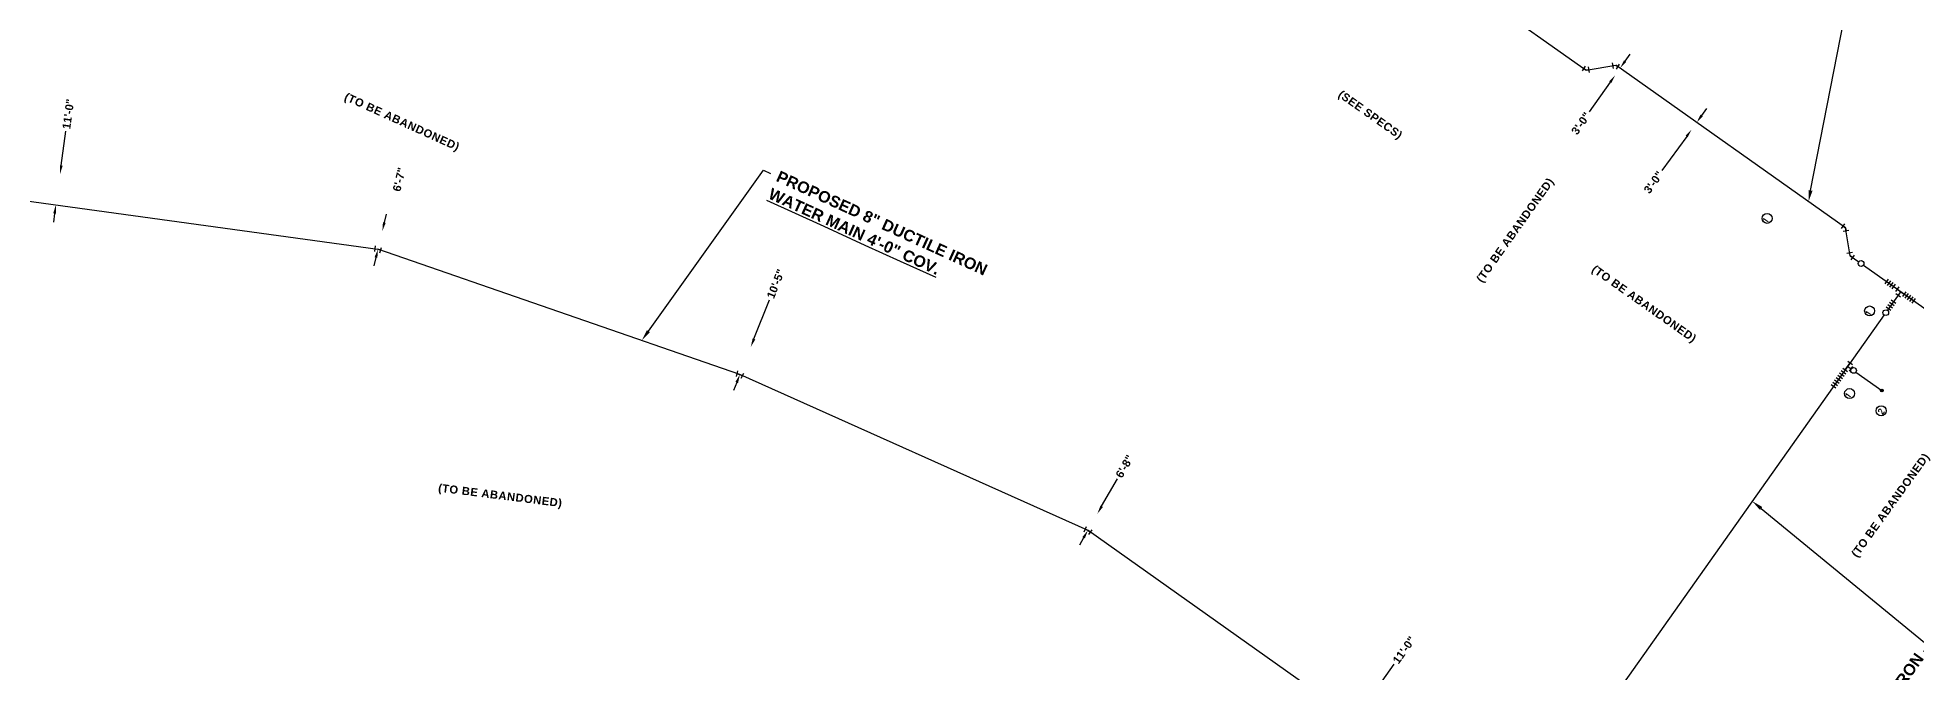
# Model space of a CAD drawing. Header units: feet. Extents: x 0 to 2707995, y 0 to 272549.
# Drawn here: x 2705548 to 2706205, y 271487 to 271709 of the extents above; entities that cross this region are included whole.
import ezdxf
from ezdxf import colors
from ezdxf.entities.mleader import LeaderData, LeaderLine
from ezdxf.math import Vec2, Vec3

# ---------------------------------------------------------------- set-up
doc = ezdxf.new("R2010")
doc.units = ezdxf.units.FT
doc.header["$LTSCALE"] = 20
for name, color, linetype in [('C-PR-WATER', 4, 'Continuous'), ('C-PR-WATER-ABAND', 3, 'Continuous'), ('C-PR-WATER-ABAND-OFF', 3, 'Continuous'), ('C-PR-WATER-ABAND-W3', 3, 'Continuous'), ('C-PR-WATER-DIM', 4, 'Continuous'), ('C-PR-WATER-FITTING', 4, 'Continuous'), ('C-PR-WATER-TXT (W-2)', 4, 'Continuous'), ('C-PR-WATER-TXT-#', 6, 'Continuous')]:
    doc.layers.add(name, color=color, linetype=linetype)
doc.styles.add('ARIAL', font='arialbd.ttf', dxfattribs={"height": 0.24})
doc.styles.add('PROPOSED PLAN', font='arialbd.ttf', dxfattribs={"height": 2.8})
doc.styles.get("Standard").update_dxf_attribs({"font": 'simplex.shx'})
doc.dimstyles.new('PWD Proposed', dxfattribs={"dimtxt": 2.8, "dimasz": 3, "dimexe": 0.18, "dimexo": 0.0625, "dimgap": 1, "dimtad": 0, "dimdec": 0, "dimlfac": 12, "dimzin": 1, "dimdsep": 46, "dimlunit": 4, "dimtxsty": 'PROPOSED PLAN', "dimcen": 0, "dimse1": 1, "dimse2": 1, "dimclrd": 256, "dimclrt": 3, "dimadec": 1, "dimazin": 0, "dimtfac": 1, "dimtdec": 0, "dimtofl": 0, "dimtmove": 0, "dimatfit": 1, "dimfxl": 0.18, "dimfrac": 2, "dimtolj": 1, "dimtzin": 0, "dimlwd": -1, "dimarcsym": 0})

# ---------------------------------------------------------------- blocks, each defined once
blk = doc.blocks.new('*D206')
at = {"layer": 'C-PR-WATER-DIM', "linetype": 'Continuous', "transparency": 16777216}
for p, q in [((2706102.97, 271700.62), (2706104.7, 271703.07)), ((2706097.76, 271693.28), (2706090.44, 271682.95))]:
    blk.add_line(p, q, dxfattribs=at)
at = {"layer": 'C-PR-WATER-DIM', "transparency": 16777216}
for points in [[(2706097.35, 271693.57), (2706098.17, 271692.99), (2706099.5, 271695.73)], [(2706102.56, 271700.91), (2706103.37, 271700.33), (2706101.23, 271698.17)]]:
    blk.add_solid(points, dxfattribs=at)
at = {"layer": 'C-PR-WATER-DIM', "transparency": 16777216, "insert": (2706087.52, 271678.83), "char_height": 2.8, "attachment_point": 5, "rotation": 54.67389, "style": 'PROPOSED PLAN'}
blk.add_mtext('\\A1;3\'-0"', dxfattribs=at)
blk = doc.blocks.new('*U91')
at = {"layer": 'C-PR-WATER-FITTING'}
for p, q in [((0, -1.41), (-1.41, 0)), ((1, -1), (1, 1))]:
    blk.add_line(p, q, dxfattribs=at)
at = {"layer": 'C-PR-WATER-FITTING', "flags": 128}
blk.add_lwpolyline([(-0.71, -0.71), (0, 0), (1, 0)], dxfattribs=at)
blk = doc.blocks.new('*D205')
at = {"layer": 'C-PR-WATER-DIM', "linetype": 'Continuous', "transparency": 16777216}
for p, q in [((2706129.79, 271681.63), (2706131.55, 271684.06)), ((2706124.52, 271674.33), (2706115.85, 271662.34))]:
    blk.add_line(p, q, dxfattribs=at)
at = {"layer": 'C-PR-WATER-DIM', "transparency": 16777216}
for points in [[(2706124.11, 271674.63), (2706124.92, 271674.04), (2706126.28, 271676.76)], [(2706129.38, 271681.92), (2706130.19, 271681.34), (2706128.03, 271679.2)]]:
    blk.add_solid(points, dxfattribs=at)
at = {"layer": 'C-PR-WATER-DIM', "transparency": 16777216, "insert": (2706112.9, 271658.25), "char_height": 2.8, "attachment_point": 5, "rotation": 54.16008, "style": 'PROPOSED PLAN'}
blk.add_mtext('\\A1;3\'-0"', dxfattribs=at)
blk = doc.blocks.new('*U245')
at = {"layer": 'C-PR-WATER-FITTING'}
blk.add_circle((0, -0.01), 1, dxfattribs=at)
blk = doc.blocks.new('*U94')
at = {"layer": 'C-PR-WATER-FITTING'}
for p, q in [((0, 1), (0, -1)), ((1, 1), (1, -1)), ((2, 1), (2, -1)), ((3, 1), (3, -1))]:
    blk.add_line(p, q, dxfattribs=at)
blk = doc.blocks.new('*U252')
at = {"layer": 'C-PR-WATER-FITTING'}
blk.add_line((0.73, 1.3), (-0.73, -1.32), dxfattribs=at)
for points in [[(-0.82, 1.6), (-1.8, -0.15)], [(0, -0.01), (-1.31, 0.73)], [(1.61, 0.81), (-0.14, 1.79)], [(0.14, -1.8), (-1.6, -0.83)]]:
    blk.add_lwpolyline(points, dxfattribs=at)
blk = doc.blocks.new('*U95')
at = {"layer": 'C-PR-WATER-FITTING'}
for p, q in [((0, 1), (0, -1)), ((1, 1), (1, -1)), ((2, 1), (2, -1)), ((3, 1), (3, -1))]:
    blk.add_line(p, q, dxfattribs=at)
blk = doc.blocks.new('*U96')
at = {"layer": 'C-PR-WATER-FITTING'}
for p, q in [((1, 0), (-1, 0)), ((1, -1), (-1, -1)), ((1, -2), (-1, -2)), ((1, -3), (-1, -3))]:
    blk.add_line(p, q, dxfattribs=at)
blk = doc.blocks.new('*U253')
at = {"layer": 'C-PR-WATER-FITTING'}
blk.add_line((-1.31, 0.73), (1.31, -0.74), dxfattribs=at)
for points in [[(-0.82, 1.6), (-1.8, -0.14)], [(1.8, 0.13), (0.82, -1.61)], [(-1.61, -0.82), (0.14, -1.8)], [(0, -0.01), (-0.73, -1.31)]]:
    blk.add_lwpolyline(points, dxfattribs=at)
blk.add_circle((-1.22, -2.19), 1, dxfattribs=at)
blk = doc.blocks.new('*U254')
at = {"layer": 'C-PR-WATER-FITTING'}
h = blk.add_hatch(color=256, dxfattribs=at)
h.dxf.hatch_style = 1
h.paths.add_polyline_path([(0.5, -0.01, 1), (-0.5, -0.01, 1)])
blk.add_circle((0, -0.01), 0.5, dxfattribs=at)
blk = doc.blocks.new('*U98')
at = {"layer": 'C-PR-WATER-FITTING'}
for p, q in [((-0.79, -1.18), (-1.18, 0.79)), ((1, -1), (1, 1))]:
    blk.add_line(p, q, dxfattribs=at)
blk.add_lwpolyline([(-0.98, -0.2), (0, 0)], dxfattribs=at)
at = {"layer": 'C-PR-WATER-FITTING', "flags": 128}
blk.add_lwpolyline([(0, 0), (1, 0)], dxfattribs=at)
blk = doc.blocks.new('*D127')
at = {"layer": 'C-PR-WATER-DIM', "linetype": 'Continuous', "transparency": 16777216}
for p, q in [((2706016.52, 271481.74), (2706022.14, 271489.67)), ((2706006.69, 271467.87), (2706004.96, 271465.43))]:
    blk.add_line(p, q, dxfattribs=at)
at = {"layer": 'C-PR-WATER-DIM', "transparency": 16777216}
for points in [[(2706016.12, 271482.03), (2706016.93, 271481.46), (2706014.79, 271479.3)], [(2706006.29, 271468.16), (2706007.1, 271467.59), (2706008.43, 271470.32)]]:
    blk.add_solid(points, dxfattribs=at)
at = {"layer": 'C-PR-WATER-DIM', "transparency": 16777216, "insert": (2706025.64, 271494.61), "char_height": 2.8, "attachment_point": 5, "rotation": 54.67389, "style": 'PROPOSED PLAN'}
blk.add_mtext('\\A1;11\'-0"', dxfattribs=at)
blk = doc.blocks.new('*D129')
at = {"layer": 'C-PR-WATER-DIM', "linetype": 'Continuous', "transparency": 16777216}
for p, q in [((2705919.83, 271544.9), (2705925.35, 271554.5)), ((2705913.52, 271533.91), (2705912.03, 271531.31))]:
    blk.add_line(p, q, dxfattribs=at)
at = {"layer": 'C-PR-WATER-DIM', "transparency": 16777216}
for points in [[(2705919.4, 271545.15), (2705920.27, 271544.66), (2705918.34, 271542.3)], [(2705913.09, 271534.16), (2705913.96, 271533.67), (2705915.02, 271536.52)]]:
    blk.add_solid(points, dxfattribs=at)
at = {"layer": 'C-PR-WATER-DIM', "transparency": 16777216, "insert": (2705927.85, 271558.87), "char_height": 2.8, "attachment_point": 5, "rotation": 60.13288, "style": 'PROPOSED PLAN'}
blk.add_mtext('\\A1;6\'-8"', dxfattribs=at)
blk = doc.blocks.new('*D130')
at = {"layer": 'C-PR-WATER-DIM', "linetype": 'Continuous', "transparency": 16777216}
for p, q in [((2705798.18, 271603.46), (2705803.58, 271617.12)), ((2705792.15, 271588.23), (2705791.05, 271585.44))]:
    blk.add_line(p, q, dxfattribs=at)
at = {"layer": 'C-PR-WATER-DIM', "transparency": 16777216}
for points in [[(2705797.71, 271603.64), (2705798.64, 271603.27), (2705797.07, 271600.67)], [(2705791.69, 271588.41), (2705792.62, 271588.05), (2705793.25, 271591.02)]]:
    blk.add_solid(points, dxfattribs=at)
at = {"layer": 'C-PR-WATER-DIM', "transparency": 16777216, "insert": (2705805.81, 271622.75), "char_height": 2.8, "attachment_point": 5, "rotation": 68.41442, "style": 'PROPOSED PLAN'}
blk.add_mtext('\\A1;10\'-5"', dxfattribs=at)
blk = doc.blocks.new('*D131')
at = {"layer": 'C-PR-WATER-DIM', "linetype": 'Continuous', "transparency": 16777216}
for p, q in [((2705668.85, 271644.17), (2705669.55, 271647.09)), ((2705665.92, 271631.94), (2705665.22, 271629.02))]:
    blk.add_line(p, q, dxfattribs=at)
at = {"layer": 'C-PR-WATER-DIM', "transparency": 16777216}
for points in [[(2705668.37, 271644.29), (2705669.34, 271644.05), (2705668.15, 271641.25)], [(2705665.44, 271632.06), (2705666.41, 271631.82), (2705666.62, 271634.86)]]:
    blk.add_solid(points, dxfattribs=at)
at = {"layer": 'C-PR-WATER-DIM', "transparency": 16777216, "insert": (2705674.07, 271659.23), "char_height": 2.8, "attachment_point": 5, "rotation": 76.52427, "style": 'PROPOSED PLAN'}
blk.add_mtext('\\A1;6\'-7"', dxfattribs=at)
blk = doc.blocks.new('*D132')
at = {"layer": 'C-PR-WATER-DIM', "linetype": 'Continuous', "transparency": 16777216}
for p, q in [((2705555.81, 271664.15), (2705557.46, 271676.14)), ((2705553.49, 271647.34), (2705553.08, 271644.36))]:
    blk.add_line(p, q, dxfattribs=at)
at = {"layer": 'C-PR-WATER-DIM', "transparency": 16777216}
for points in [[(2705555.31, 271664.22), (2705556.3, 271664.08), (2705555.4, 271661.18)], [(2705553, 271647.41), (2705553.99, 271647.27), (2705553.9, 271650.31)]]:
    blk.add_solid(points, dxfattribs=at)
at = {"layer": 'C-PR-WATER-DIM', "transparency": 16777216, "insert": (2705558.29, 271682.14), "char_height": 2.8, "attachment_point": 5, "rotation": 82.15418, "style": 'PROPOSED PLAN'}
blk.add_mtext('\\A1;11\'-0"', dxfattribs=at)
blk = doc.blocks.new('*U214')
at = {"layer": 'C-PR-WATER-FITTING'}
for p, q in [((1.41, 0.01), (-0.01, 1.41)), ((1.01, -0.99), (-0.99, -1.01))]:
    blk.add_line(p, q, dxfattribs=at)
at = {"layer": 'C-PR-WATER-FITTING', "flags": 128}
blk.add_lwpolyline([(0.01, -1), (0, 0), (0.7, 0.71)], dxfattribs=at)
blk = doc.blocks.new('*U213')
at = {"layer": 'C-PR-WATER-FITTING'}
for p, q in [((-1.01, 0.99), (0.99, 1.01)), ((-1.41, -0.01), (0.01, -1.41))]:
    blk.add_line(p, q, dxfattribs=at)
at = {"layer": 'C-PR-WATER-FITTING', "flags": 128}
blk.add_lwpolyline([(-0.01, 1), (0, 0), (-0.7, -0.71)], dxfattribs=at)

msp = doc.modelspace()

# ---------------------------------------------------------------- linework, layer by layer
at = {"layer": 'C-PR-WATER'}
for p, q in [((2705947.848, 271797.69), (2706089.296, 271697.435)), ((2706089.296, 271697.435), (2706099.676, 271699.276)), ((2706089.987, 271697.557), (2706089.982, 271697.561)), ((2705417.685, 271668.998), (2705666.622, 271634.857)), ((2706181.766, 271632.517), (2706180.103, 271642.276)), ((2705793.271, 271591.011), (2705666.622, 271634.857)), ((2706181.766, 271632.517), (2706184.721, 271630.423)), ((2706186.352, 271629.267), (2706231.59, 271597.206)), ((2706199.402, 271620.018), (2706194.759, 271613.463)), ((2706193.603, 271611.831), (2706064.993, 271430.234)), ((2705915.087, 271536.475), (2705793.254, 271591.019)), ((2706180.888, 271593.868), (2706182.112, 271593)), ((2706183.744, 271591.846), (2706192.81, 271585.414)), ((2706042.069, 271446.481), (2705915.087, 271536.475))]:
    msp.add_line(p, q, dxfattribs=at)
msp.add_lwpolyline([(2706180.103, 271642.276), (2706099.676, 271699.276)], dxfattribs=at)
at = {"layer": 'C-PR-WATER-TXT-#'}
for centre in [(2706152.659, 271645.635), (2706188.528, 271613.247), (2706181.515, 271584.337), (2706192.564, 271578.336)]:
    msp.add_circle(centre, 1.75, dxfattribs=at)

# ---------------------------------------------------------------- block references
at = {"layer": 'C-PR-WATER-FITTING'}
for name, p, rotation in [('*U213', (2706089.29, 271697.439), 279.6627549989162), ('*U214', (2706099.676, 271699.276), 279.6627549989162), ('*U91', (2706180.103, 271642.276), 279.673888888468), ('*U98', (2705666.622, 271634.857), 340.9045294326634), ('*U91', (2706181.766, 271632.517), 99.67388888846801), ('*U245', (2706185.533, 271629.848), 83.92415502369693), ('*U94', (2706194.465, 271623.517), 324.6738889241751), ('*U96', (2706196.865, 271616.436), 324.6738889241751), ('*U252', (2706199.398, 271620.021), 83.92415502369693), ('*U95', (2706201.481, 271618.545), 324.6738889241751), ('*U245', (2706194.175, 271612.647), 83.92415502369693), ('*U98', (2705793.249, 271591.021), 334.3966797143099), ('*U96', (2706179.92, 271592.51), 324.6738889241751), ('*U253', (2706180.881, 271593.868), 83.92415502369693), ('*U96', (2706177.585, 271589.213), 324.6738889241751), ('*U254', (2706192.81, 271585.414), 83.92415502369693), ('*U98', (2705915.087, 271536.475), 324.6736790594938)]:
    msp.add_blockref(name, p, dxfattribs=dict(at, rotation=rotation))

# ---------------------------------------------------------------- texts
at = {"layer": 'C-PR-WATER-ABAND', "color": 4, "insert": (2705711.825, 271549.824), "char_height": 2.8, "width": 48.18924, "attachment_point": 2, "rotation": 352.834979, "style": 'ARIAL'}
msp.add_mtext('\\pxql;{\\T1.063;\\C3;(TO BE ABANDONED)}', dxfattribs=at)
at = {"layer": 'C-PR-WATER-ABAND-OFF', "color": 4, "char_height": 2.8, "width": 48.18924, "attachment_point": 2, "style": 'ARIAL'}
for s, insert, rotation in [('\\pxql;{\\T1.063;\\C3;(TO BE ABANDONED)}', (2705677.69, 271679.782), 335.676651), ('\\pxql;{\\T1.063;\\C3;(SEE SPECS)}', (2706023.619, 271676.778), 324.788439), ('\\pxql;{\\T1.063;\\C3;(TO BE ABANDONED)}', (2706112.303, 271615.614), 324.788439)]:
    msp.add_mtext(s, dxfattribs=dict(at, insert=insert, rotation=rotation))
at = {"layer": 'C-PR-WATER-ABAND-W3', "color": 4, "char_height": 2.8, "width": 48.18924, "attachment_point": 2, "style": 'ARIAL'}
for insert, rotation in [((2706064.631, 271644.201), 54.673889), ((2706195.957, 271547.971), 54.245078)]:
    msp.add_mtext('\\pxql;{\\T1.063;\\C3;(TO BE ABANDONED)}', dxfattribs=dict(at, insert=insert, rotation=rotation))

# ---------------------------------------------------------------- dimensions: what is measured, and where the dimension line sits
at = {"layer": 'C-PR-WATER-DIM'}
for base, p1, p2, angle, override, picture, middle in [((2706099.497, 271695.726), (2706101.7, 271697.842), (2706099.965, 271695.394), 234.673892, {"dimclrt": 256}, '*D206', (2706087.524, 271678.831)), ((2705553.902, 271650.309), (2705557.462, 271660.891), (2705555.965, 271650.025), 262.154176, {"dimclrt": 256}, '*D132', (2705558.288, 271682.143)), ((2706126.276, 271676.765), (2706129.319, 271678.268), (2706127.562, 271675.836), 234.160083, {"dimclrt": 256}, '*D205', (2706112.899, 271658.245)), ((2705666.621, 271634.857), (2705668.155, 271641.254), (2705666.622, 271634.857), 256.524274, {"dimclrt": 256, "dimtmove": 2}, '*D131', (2705674.069, 271659.233)), ((2705793.254, 271591.019), (2705797.071, 271600.667), (2705793.254, 271591.019), 248.414422, {"dimclrt": 256}, '*D130', (2705805.809, 271622.752)), ((2705915.018, 271536.516), (2705918.405, 271542.266), (2705915.082, 271536.479), 240.13288, {"dimclrt": 256}, '*D129', (2705927.855, 271558.871)), ((2706008.428, 271470.323), (2706012.634, 271480.824), (2706006.274, 271471.849), 234.673889, {"dimclrt": 256}, '*D127', (2706025.64, 271494.607))]:
    dim = msp.add_linear_dim(base=base, p1=p1, p2=p2, angle=angle, dimstyle='PWD Proposed', override=override, dxfattribs=at)
    dim.commit()
    dim.dimension.update_dxf_attribs({"geometry": picture, "text_midpoint": middle, "dimtype": 161})

# ---------------------------------------------------------------- leaders
at = {"layer": 'C-PR-WATER-TXT (W-2)'}
ml = msp.add_multileader_mtext('Standard', dxfattribs=at)
ml.set_content('PROPOSED 8" DUCTILE IRON {\\LWATER MAIN 4\'-0" COV.}', color=256, style='ARIAL')
ml.set_leader_properties(color=256)
ml.build(insert=Vec2(0, 0))
ml.multileader.update_dxf_attribs({"dogleg_length": 5})
ctx = ml.context
ctx.base_point, ctx.landing_gap_size, ctx.plane_origin, ctx.plane_x_axis, ctx.plane_y_axis = Vec3(2706182.232, 271723.019), 2.5, Vec3(2706044.628, 271888.026), Vec3(0.5782295, 0.8158742), Vec3(-0.8158742, 0.5782295)
notes = []
notes.append((ctx, [(0, (1, 1, 0), (2706180.633, 271720.762), (0.5782295, 0.8158742), 2.766, [(0, [(2706167.135, 271651.467)], 0, [])])]))
ctx.mtext.insert, ctx.mtext.text_direction, ctx.mtext.rotation, ctx.mtext.width, ctx.mtext.defined_height, ctx.mtext.flow_direction = Vec3(2706181.72, 271726.446), Vec3(0.5782295, 0.8158742), 0.9542394, 87.98644, 38.555, 5
ml = msp.add_multileader_mtext('Standard', dxfattribs=at)
ml.set_content('PROPOSED 8" DUCTILE IRON {\\LWATER MAIN 4\'-0" COV.}', color=256, style='ARIAL')
ml.set_leader_properties(color=256)
ml.build(insert=Vec2(0, 0))
ml.multileader.update_dxf_attribs({"dogleg_length": 5})
ctx = ml.context
ctx.base_point, ctx.landing_gap_size, ctx.plane_origin, ctx.plane_x_axis, ctx.plane_y_axis = Vec3(2705804.008, 271661.308), 2.5, Vec3(2705950.877, 271827.715), Vec3(0.909935, -0.4147509), Vec3(0.4147509, 0.909935)
notes.append((ctx, [(0, (1, 1, 0), (2705801.491, 271662.455), (0.909935, -0.4147509), 2.766, [(0, [(2705758.919, 271602.905)], 0, [])])]))
ctx.mtext.insert, ctx.mtext.text_direction, ctx.mtext.rotation, ctx.mtext.width, ctx.mtext.defined_height, ctx.mtext.flow_direction = Vec3(2705807.278, 271662.455), Vec3(0.909935, -0.4147509), 5.8555163, 87.98644, 38.555, 5
ml = msp.add_multileader_mtext('Standard', dxfattribs=at)
ml.set_content('PROPOSED 8" DUCTILE IRON {\\LWATER MAIN 4\'-0" COV.}', color=256, style='ARIAL')
ml.set_leader_properties(color=256)
ml.build(insert=Vec2(0, 0))
ml.multileader.update_dxf_attribs({"dogleg_length": 5})
ctx = ml.context
ctx.base_point, ctx.landing_gap_size, ctx.plane_origin, ctx.plane_x_axis, ctx.plane_y_axis = Vec3(2706158.548, 271425.091), 2.5, Vec3(2706013.91, 271621.238), Vec3(0.5782295, 0.8158742), Vec3(-0.8158742, 0.5782295)
notes.append((ctx, [(1, (1, 1, 0), (2706208.959, 271496.221), (-0.5782295, -0.8158742), 2.766, [(0, [(2706147.472, 271546.694)], 0, [])])]))
ctx.mtext.insert, ctx.mtext.text_direction, ctx.mtext.rotation, ctx.mtext.width, ctx.mtext.defined_height, ctx.mtext.flow_direction = Vec3(2706158.036, 271428.519), Vec3(0.5782295, 0.8158742), 0.9542394, 87.98644, 38.555, 5
at = {"layer": 'C-PR-WATER-TXT-#'}
ml = msp.add_multileader_mtext('Standard', dxfattribs=at)
ml.set_content('1  ', color=256)
ml.set_leader_properties(color=256)
ml.build(insert=Vec2(0, 0))
ml.multileader.update_dxf_attribs({"dogleg_length": 1.5, "arrow_head_size": 2})
ctx = ml.context
ctx.base_point, ctx.char_height, ctx.arrow_head_size, ctx.landing_gap_size, ctx.plane_origin, ctx.plane_x_axis, ctx.plane_y_axis = Vec3(2706151.378, 271643.876), 2, 2, 1.7, Vec3(2706169.425, 271665.226), Vec3(0.5814185, 0.8136047), Vec3(-0.8136047, 0.5814185)
ctx.text_align_type = 2
notes.append((ctx, [(0, (0, 0, 0), (0, 0), (1, 0), 1, [])]))
ctx.mtext.insert, ctx.mtext.text_direction, ctx.mtext.rotation, ctx.mtext.width, ctx.mtext.alignment, ctx.mtext.line_spacing_factor, ctx.mtext.flow_direction = Vec3(2706151.83, 271646.228), Vec3(0.5814185, 0.8136047), 0.9503253, 0.47619, 3, 0.75, 5
ml = msp.add_multileader_mtext('Standard', dxfattribs=at)
ml.set_content('1  ', color=256)
ml.set_leader_properties(color=256)
ml.build(insert=Vec2(0, 0))
ml.multileader.update_dxf_attribs({"dogleg_length": 1.5, "arrow_head_size": 2})
ctx = ml.context
ctx.base_point, ctx.char_height, ctx.arrow_head_size, ctx.landing_gap_size, ctx.plane_origin, ctx.plane_x_axis, ctx.plane_y_axis = Vec3(2706187.322, 271611.384), 2, 2, 1.7, Vec3(2706205.369, 271632.734), Vec3(0.5814185, 0.8136047), Vec3(-0.8136047, 0.5814185)
ctx.text_align_type = 2
notes.append((ctx, [(0, (0, 0, 0), (0, 0), (1, 0), 1, [])]))
ctx.mtext.insert, ctx.mtext.text_direction, ctx.mtext.rotation, ctx.mtext.width, ctx.mtext.alignment, ctx.mtext.line_spacing_factor, ctx.mtext.flow_direction = Vec3(2706187.774, 271613.736), Vec3(0.5814185, 0.8136047), 0.9503253, 0.47619, 3, 0.75, 5
ml = msp.add_multileader_mtext('Standard', dxfattribs=at)
ml.set_content('1  ', color=256)
ml.set_leader_properties(color=256)
ml.build(insert=Vec2(0, 0))
ml.multileader.update_dxf_attribs({"dogleg_length": 1.5, "arrow_head_size": 2})
ctx = ml.context
ctx.base_point, ctx.char_height, ctx.arrow_head_size, ctx.landing_gap_size, ctx.plane_origin, ctx.plane_x_axis, ctx.plane_y_axis = Vec3(2706180.221, 271582.591), 2, 2, 1.7, Vec3(2706198.268, 271603.941), Vec3(0.5814185, 0.8136047), Vec3(-0.8136047, 0.5814185)
ctx.text_align_type = 2
notes.append((ctx, [(0, (0, 0, 0), (0, 0), (1, 0), 1, [])]))
ctx.mtext.insert, ctx.mtext.text_direction, ctx.mtext.rotation, ctx.mtext.width, ctx.mtext.alignment, ctx.mtext.line_spacing_factor, ctx.mtext.flow_direction = Vec3(2706180.673, 271584.943), Vec3(0.5814185, 0.8136047), 0.9503253, 0.47619, 3, 0.75, 5
ml = msp.add_multileader_mtext('Standard', dxfattribs=at)
ml.set_content('2  ', color=256)
ml.set_leader_properties(color=256)
ml.build(insert=Vec2(0, 0))
ml.multileader.update_dxf_attribs({"dogleg_length": 1.5, "arrow_head_size": 2})
ctx = ml.context
ctx.base_point, ctx.char_height, ctx.arrow_head_size, ctx.landing_gap_size, ctx.plane_origin, ctx.plane_x_axis, ctx.plane_y_axis = Vec3(2706191.259, 271576.332), 2, 2, 1.7, Vec3(2706209.373, 271597.89), Vec3(0.5832093, 0.8123219), Vec3(-0.8123219, 0.5832093)
ctx.text_align_type = 2
notes.append((ctx, [(0, (0, 0, 0), (0, 0), (1, 0), 1, [])]))
ctx.mtext.insert, ctx.mtext.text_direction, ctx.mtext.rotation, ctx.mtext.width, ctx.mtext.alignment, ctx.mtext.line_spacing_factor, ctx.mtext.flow_direction = Vec3(2706192.216, 271579.379), Vec3(0.5832093, 0.8123219), 0.9481225, 0.47619, 3, 0.75, 5
for ctx, leaders in notes:
    for number, flags, end, landing, length, lines in leaders:
        leader = LeaderData()
        leader.index, (leader.has_last_leader_line, leader.has_dogleg_vector, leader.attachment_direction) = number, flags
        leader.last_leader_point, leader.dogleg_vector, leader.dogleg_length = Vec3(end), Vec3(landing), length
        for number, points, colour, breaks in lines:
            line = LeaderLine()
            line.index, line.vertices, line.color, line.breaks = number, Vec3.list(points), colors.encode_raw_color(colour), breaks
            leader.lines.append(line)
        ctx.leaders.append(leader)

doc.saveas('drawing.dxf')
